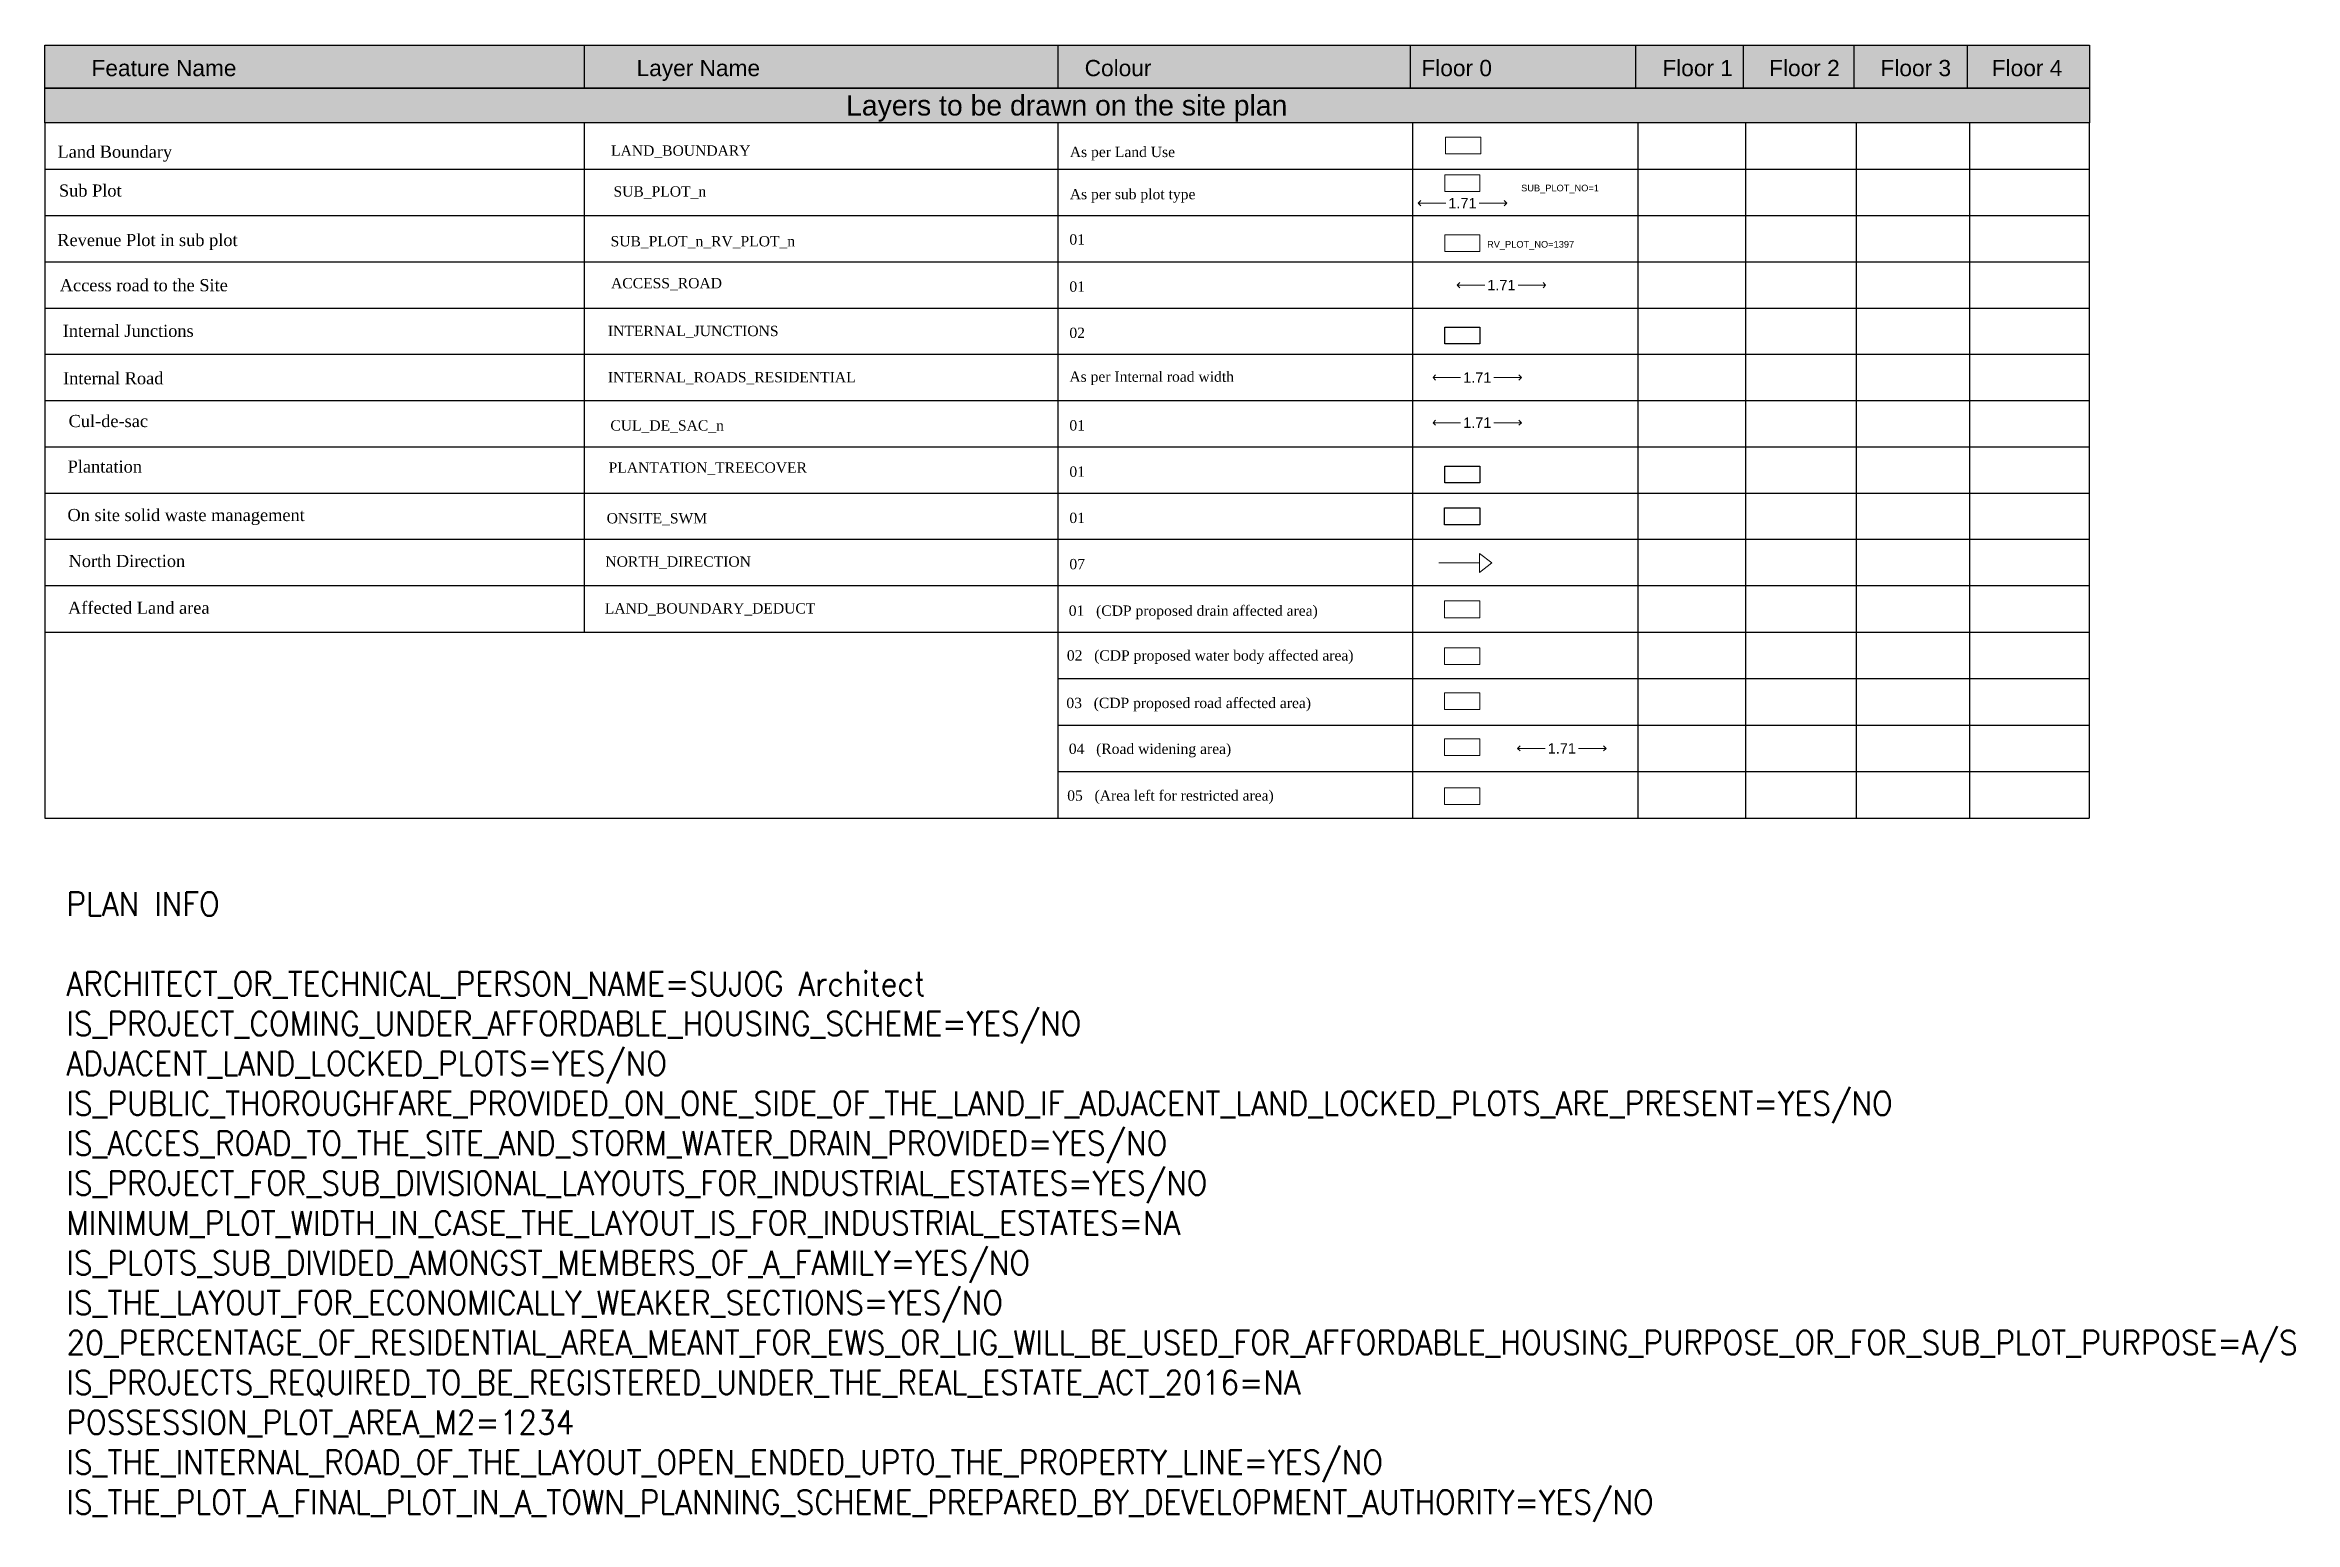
# Model space of a CAD drawing. Header units: metres. Extents: x -9445.2 to -9401.8, y 28819.8 to 28848.3.
import ezdxf

# ---------------------------------------------------------------- set-up
doc = ezdxf.new("R2010")
doc.units = ezdxf.units.M
doc.header["$PDMODE"] = 34
doc.header["$PDSIZE"] = -15
doc.linetypes.add('CONTINULUS', pattern=[0])
for name, color, linetype, lineweight in [('ACCESS_ROAD', 7, 'Continuous', 5), ('CUL_DE_SAC_5', 7, 'Continuous', 5), ('INTERNAL_ROADS_RESIDENTIAL', 7, 'Continuous', 5), ('LAND_BOUNDARY', 7, 'Continuous', 5), ('LAND_BOUNDARY_DEDUCT', 7, 'Continuous', 5), ('NORTH_DIRECTION', 7, 'Continuous', 5), ('ONSITE_SWM', 3, 'Continuous', 30), ('PLAN', 7, 'Continuous', 40), ('PLAN_INFO', 1, 'Continuous', 20), ('PLANTATION_TREECOVER', 3, 'Continuous', 30), ('SUB_PLOT_1', 7, 'Continuous', 5), ('SUB_PLOT_1_RV_PLOT_1', 7, 'Continuous', 5)]:
    doc.layers.add(name, color=color, linetype=linetype, lineweight=lineweight)
doc.layers.add('HATCH', color=7, linetype='Continuous')
doc.layers.add('INTERNAL_JUNCTIONS', color=7, linetype='Continuous')
doc.styles.add('Arial', font='arial.ttf', dxfattribs={"height": 0.2})
doc.styles.add('MtXpl_Georgia', font='georgiab.ttf')
doc.styles.get("Standard").update_dxf_attribs({"font": 'arial.ttf', "height": 0.25})
doc.styles.add('style2', font='arial.ttf', dxfattribs={"height": 0.3})
doc.dimstyles.new('INT DIM', dxfattribs={"dimtxt": 0.3, "dimasz": 0.1, "dimexe": 0.18, "dimexo": 0.0625, "dimgap": 0.09, "dimtad": 0, "dimzin": 0, "dimdsep": 46, "dimtxsty": 'style2', "dimblk": 'OPEN90', "dimcen": 0.09, "dimse1": 1, "dimse2": 1, "dimclrd": 250, "dimclrt": 256, "dimadec": 0, "dimazin": 0, "dimtfac": 1, "dimtofl": 0, "dimtmove": 0, "dimatfit": 3, "dimfxl": 1, "dimtolj": 1, "dimtzin": 0, "dimlwd": -1, "dimarcsym": 0})

# ---------------------------------------------------------------- blocks, each defined once
blk = doc.blocks.new('_Open90')
at = {"layer": 'PLAN', "color": 0, "lineweight": -2}
for p, q in [((0, 0), (-1, 0)), ((-0.5, 0.5), (0, 0)), ((0, 0), (-0.5, -0.5))]:
    blk.add_line(p, q, dxfattribs=at)
blk = doc.blocks.new('*D3')
at = {"layer": 'Defpoints', "color": 0}
for p in [(-9418.694086, 28845.230278), (-9416.988558, 28845.230278), (-9416.988558, 28845.219647)]:
    blk.add_point(p, dxfattribs=at)
at = {"layer": 'SUB_PLOT_1', "color": 250, "ltscale": 0.05}
for p, q in [((-9418.594086, 28845.219647), (-9418.162122, 28845.219647)), ((-9417.088558, 28845.219647), (-9417.520522, 28845.219647))]:
    blk.add_line(p, q, dxfattribs=at)
at = {"layer": 'SUB_PLOT_1', "color": 250, "xscale": 0.1, "yscale": 0.1, "zscale": 0.1, "rotation": 180}
blk.add_blockref('_Open90', (-9418.694086, 28845.219647), dxfattribs=at)
at = {"layer": 'SUB_PLOT_1', "color": 250, "xscale": 0.1, "yscale": 0.1, "zscale": 0.1}
blk.add_blockref('_Open90', (-9416.988558, 28845.219647), dxfattribs=at)
at = {"layer": 'SUB_PLOT_1', "linetype": 'CONTINULUS', "ltscale": 0.05, "insert": (-9417.841322, 28845.219647), "char_height": 0.2, "attachment_point": 5, "style": 'Arial'}
blk.add_mtext('\\A1;1.71', dxfattribs=at)
blk = doc.blocks.new('*D4')
at = {"layer": 'ACCESS_ROAD', "color": 250, "ltscale": 0.05}
for p, q in [((-9417.843579, 28843.641302), (-9417.411614, 28843.641302)), ((-9416.33805, 28843.641302), (-9416.770014, 28843.641302))]:
    blk.add_line(p, q, dxfattribs=at)
at = {"layer": 'Defpoints', "color": 0}
for p in [(-9417.943579, 28843.651934), (-9416.23805, 28843.651934), (-9416.23805, 28843.641302)]:
    blk.add_point(p, dxfattribs=at)
at = {"layer": 'ACCESS_ROAD', "color": 250, "xscale": 0.1, "yscale": 0.1, "zscale": 0.1, "rotation": 180}
blk.add_blockref('_Open90', (-9417.943579, 28843.641302), dxfattribs=at)
at = {"layer": 'ACCESS_ROAD', "color": 250, "xscale": 0.1, "yscale": 0.1, "zscale": 0.1}
blk.add_blockref('_Open90', (-9416.23805, 28843.641302), dxfattribs=at)
at = {"layer": 'ACCESS_ROAD', "linetype": 'CONTINULUS', "ltscale": 0.05, "insert": (-9417.090814, 28843.641302), "char_height": 0.2, "attachment_point": 5, "style": 'Arial'}
blk.add_mtext('\\A1;1.71', dxfattribs=at)
blk = doc.blocks.new('*D5')
at = {"layer": 'Defpoints', "color": 0}
for p in [(-9418.408954, 28841.869801), (-9416.703425, 28841.869801), (-9416.703425, 28841.859169)]:
    blk.add_point(p, dxfattribs=at)
at = {"layer": 'INTERNAL_ROADS_RESIDENTIAL', "color": 250, "ltscale": 0.05}
for p, q in [((-9418.308954, 28841.859169), (-9417.876989, 28841.859169)), ((-9416.803425, 28841.859169), (-9417.235389, 28841.859169))]:
    blk.add_line(p, q, dxfattribs=at)
at = {"layer": 'INTERNAL_ROADS_RESIDENTIAL', "color": 250, "xscale": 0.1, "yscale": 0.1, "zscale": 0.1, "rotation": 180}
blk.add_blockref('_Open90', (-9418.408954, 28841.859169), dxfattribs=at)
at = {"layer": 'INTERNAL_ROADS_RESIDENTIAL', "color": 250, "xscale": 0.1, "yscale": 0.1, "zscale": 0.1}
blk.add_blockref('_Open90', (-9416.703425, 28841.859169), dxfattribs=at)
at = {"layer": 'INTERNAL_ROADS_RESIDENTIAL', "linetype": 'CONTINULUS', "ltscale": 0.05, "insert": (-9417.556189, 28841.859169), "char_height": 0.2, "attachment_point": 5, "style": 'Arial'}
blk.add_mtext('\\A1;1.71', dxfattribs=at)
blk = doc.blocks.new('*D6')
at = {"layer": 'CUL_DE_SAC_5', "color": 250, "ltscale": 0.05}
for p, q in [((-9418.308954, 28840.990047), (-9417.876989, 28840.990047)), ((-9416.803425, 28840.990047), (-9417.235389, 28840.990047))]:
    blk.add_line(p, q, dxfattribs=at)
at = {"layer": 'Defpoints', "color": 0}
for p in [(-9418.408954, 28841.000678), (-9416.703425, 28841.000678), (-9416.703425, 28840.990047)]:
    blk.add_point(p, dxfattribs=at)
at = {"layer": 'CUL_DE_SAC_5', "color": 250, "xscale": 0.1, "yscale": 0.1, "zscale": 0.1, "rotation": 180}
blk.add_blockref('_Open90', (-9418.408954, 28840.990047), dxfattribs=at)
at = {"layer": 'CUL_DE_SAC_5', "color": 250, "xscale": 0.1, "yscale": 0.1, "zscale": 0.1}
blk.add_blockref('_Open90', (-9416.703425, 28840.990047), dxfattribs=at)
at = {"layer": 'CUL_DE_SAC_5', "linetype": 'CONTINULUS', "ltscale": 0.05, "insert": (-9417.556189, 28840.990047), "char_height": 0.2, "attachment_point": 5, "style": 'Arial'}
blk.add_mtext('\\A1;1.71', dxfattribs=at)
blk = doc.blocks.new('*D7')
at = {"layer": 'Defpoints', "color": 0}
for p in [(-9416.778543, 28834.724624), (-9415.073014, 28834.724624), (-9415.073014, 28834.713993)]:
    blk.add_point(p, dxfattribs=at)
at = {"layer": 'LAND_BOUNDARY_DEDUCT', "color": 250, "ltscale": 0.05}
for p, q in [((-9416.678543, 28834.713993), (-9416.246579, 28834.713993)), ((-9415.173014, 28834.713993), (-9415.604979, 28834.713993))]:
    blk.add_line(p, q, dxfattribs=at)
at = {"layer": 'LAND_BOUNDARY_DEDUCT', "color": 250, "xscale": 0.1, "yscale": 0.1, "zscale": 0.1, "rotation": 180}
blk.add_blockref('_Open90', (-9416.778543, 28834.713993), dxfattribs=at)
at = {"layer": 'LAND_BOUNDARY_DEDUCT', "color": 250, "xscale": 0.1, "yscale": 0.1, "zscale": 0.1}
blk.add_blockref('_Open90', (-9415.073014, 28834.713993), dxfattribs=at)
at = {"layer": 'LAND_BOUNDARY_DEDUCT', "linetype": 'CONTINULUS', "ltscale": 0.05, "insert": (-9415.925779, 28834.713993), "char_height": 0.2, "attachment_point": 5, "style": 'Arial'}
blk.add_mtext('\\A1;1.71', dxfattribs=at)

msp = doc.modelspace()

# ---------------------------------------------------------------- hatches: boundary and pattern name
h = msp.add_hatch(color=244)
h.dxf.hatch_style = 1
h.paths.add_polyline_path([(-9445.164, 28848.267), (-9445.164, 28847.434), (-9434.77, 28847.434), (-9434.77, 28848.267)], flags=17)
h.paths.add_polyline_path([(-9434.77, 28848.267), (-9434.77, 28847.434), (-9425.638, 28847.434), (-9425.638, 28848.267)], flags=17)
h.paths.add_polyline_path([(-9421.768, 28847.434), (-9421.768, 28848.267), (-9425.638, 28848.267), (-9425.638, 28847.434)], flags=17)
h.paths.add_polyline_path([(-9421.768, 28848.267), (-9421.768, 28847.434), (-9419.507, 28847.434), (-9419.507, 28848.267)], flags=17)
h.paths.add_polyline_path([(-9419.507, 28848.267), (-9419.507, 28847.434), (-9417.427, 28847.434), (-9417.427, 28848.267)], flags=17)
h.paths.add_polyline_path([(-9417.427, 28848.267), (-9417.427, 28847.434), (-9415.346, 28847.434), (-9415.346, 28848.267)], flags=17)
h.paths.add_polyline_path([(-9413.214, 28848.267), (-9415.346, 28848.267), (-9415.346, 28847.434), (-9413.214, 28847.434)], flags=17)
h.paths.add_polyline_path([(-9411.032, 28848.267), (-9413.214, 28848.267), (-9413.214, 28847.434), (-9411.032, 28847.434)], flags=17)
h.paths.add_polyline_path([(-9408.52, 28848.267), (-9411.032, 28848.267), (-9411.032, 28847.434), (-9408.52, 28847.434)], flags=17)
h.paths.add_polyline_path([(-9405.752, 28847.434), (-9405.752, 28848.267), (-9408.52, 28848.267), (-9408.52, 28847.434)])
at = {"layer": 'HATCH', "linetype": 'CONTINULUS', "ltscale": 0.05}
h = msp.add_hatch(color=241, dxfattribs=at)
h.dxf.hatch_style = 1
h.paths.add_polyline_path([(-9445.164, 28847.434), (-9445.164, 28846.765), (-9405.753, 28846.765), (-9405.753, 28847.434)])

# ---------------------------------------------------------------- linework, layer by layer
for p, q in [((-9434.77, 28848.267), (-9434.77, 28847.434)), ((-9425.638, 28848.267), (-9425.638, 28847.432)), ((-9418.851, 28848.267), (-9418.851, 28847.434)), ((-9414.509, 28848.267), (-9414.509, 28847.434)), ((-9412.429, 28848.267), (-9412.429, 28847.434)), ((-9410.297, 28848.267), (-9410.297, 28847.434)), ((-9408.115, 28848.267), (-9408.115, 28847.434)), ((-9445.164, 28846.765), (-9445.164, 28833.371)), ((-9434.77, 28846.765), (-9434.77, 28836.951)), ((-9425.638, 28846.765), (-9425.638, 28833.371)), ((-9418.805, 28846.765), (-9418.805, 28833.371)), ((-9414.463, 28846.765), (-9414.463, 28833.371)), ((-9412.383, 28846.765), (-9412.383, 28833.371)), ((-9410.251, 28846.765), (-9410.251, 28833.371)), ((-9408.069, 28846.765), (-9408.069, 28833.371)), ((-9405.759, 28846.765), (-9405.759, 28833.371)), ((-9445.164, 28845.874), (-9405.759, 28845.874)), ((-9445.164, 28844.982), (-9405.759, 28844.982)), ((-9445.164, 28844.091), (-9405.759, 28844.091)), ((-9445.164, 28843.199), (-9405.759, 28843.199)), ((-9445.164, 28842.308), (-9405.759, 28842.308)), ((-9445.164, 28841.416), (-9405.759, 28841.416)), ((-9445.164, 28840.525), (-9405.759, 28840.525)), ((-9445.164, 28839.633), (-9405.759, 28839.633)), ((-9445.164, 28838.742), (-9405.759, 28838.742)), ((-9445.164, 28837.85), (-9405.759, 28837.85)), ((-9445.164, 28836.951), (-9405.759, 28836.951)), ((-9445.164, 28836.951), (-9405.759, 28836.951)), ((-9425.638, 28836.06), (-9405.759, 28836.06)), ((-9425.638, 28835.161), (-9405.759, 28835.161)), ((-9425.638, 28834.27), (-9405.759, 28834.27)), ((-9445.164, 28833.371), (-9405.759, 28833.371))]:
    msp.add_line(p, q)
for points in [[(-9445.164, 28848.267), (-9405.752, 28848.267), (-9405.752, 28847.434), (-9445.164, 28847.434), (-9445.164, 28848.267)], [(-9445.164, 28847.434), (-9405.753, 28847.434), (-9405.753, 28846.765), (-9445.164, 28846.765), (-9445.164, 28847.434)]]:
    msp.add_lwpolyline(points, close=True)
at = {"layer": 'INTERNAL_JUNCTIONS', "color": 2, "linetype": 'CONTINULUS', "ltscale": 0.05}
msp.add_lwpolyline([(-9418.184, 28842.829), (-9417.505, 28842.829), (-9417.505, 28842.506), (-9418.184, 28842.506)], close=True, dxfattribs=at)
at = {"layer": 'LAND_BOUNDARY', "color": 1, "linetype": 'CONTINULUS', "ltscale": 0.05}
msp.add_lwpolyline([(-9418.167, 28846.492), (-9417.488, 28846.492), (-9417.488, 28846.169), (-9418.167, 28846.169)], close=True, dxfattribs=at)
at = {"layer": 'LAND_BOUNDARY_DEDUCT', "color": 1, "ltscale": 0.5}
msp.add_lwpolyline([(-9418.189, 28837.554), (-9417.509, 28837.554), (-9417.509, 28837.231), (-9418.189, 28837.231)], close=True, dxfattribs=at)
at = {"layer": 'LAND_BOUNDARY_DEDUCT', "color": 2, "ltscale": 0.5}
msp.add_lwpolyline([(-9418.189, 28836.65), (-9417.509, 28836.65), (-9417.509, 28836.327), (-9418.189, 28836.327)], close=True, dxfattribs=at)
at = {"layer": 'LAND_BOUNDARY_DEDUCT', "color": 3, "ltscale": 0.5}
msp.add_lwpolyline([(-9418.189, 28835.786), (-9417.509, 28835.786), (-9417.509, 28835.463), (-9418.189, 28835.463)], close=True, dxfattribs=at)
at = {"layer": 'LAND_BOUNDARY_DEDUCT', "color": 4, "ltscale": 0.5}
msp.add_lwpolyline([(-9418.189, 28834.899), (-9417.509, 28834.899), (-9417.509, 28834.576), (-9418.189, 28834.576)], close=True, dxfattribs=at)
at = {"layer": 'LAND_BOUNDARY_DEDUCT', "color": 5, "ltscale": 0.5}
msp.add_lwpolyline([(-9418.189, 28833.955), (-9417.509, 28833.955), (-9417.509, 28833.632), (-9418.189, 28833.632)], close=True, dxfattribs=at)
at = {"layer": 'NORTH_DIRECTION', "color": 7, "linetype": 'CONTINULUS', "ltscale": 0.05}
msp.add_line((-9418.297, 28838.286), (-9417.512, 28838.286), dxfattribs=at)
msp.add_lwpolyline([(-9417.278, 28838.286), (-9417.512, 28838.103), (-9417.512, 28838.286), (-9417.512, 28838.468)], close=True, dxfattribs=at)
at = {"layer": 'ONSITE_SWM', "color": 1, "linetype": 'CONTINULUS', "ltscale": 0.05}
msp.add_lwpolyline([(-9418.189, 28839.346), (-9417.509, 28839.346), (-9417.509, 28839.023), (-9418.189, 28839.023)], close=True, dxfattribs=at)
at = {"layer": 'PLANTATION_TREECOVER', "color": 1, "linetype": 'CONTINULUS', "ltscale": 0.05}
msp.add_lwpolyline([(-9418.184, 28840.155), (-9417.505, 28840.155), (-9417.505, 28839.832), (-9418.184, 28839.832)], close=True, dxfattribs=at)
at = {"layer": 'SUB_PLOT_1', "color": 6, "linetype": 'CONTINULUS', "ltscale": 0.05}
msp.add_lwpolyline([(-9418.184, 28845.768), (-9417.505, 28845.768), (-9417.505, 28845.445), (-9418.184, 28845.445)], close=True, dxfattribs=at)
at = {"layer": 'SUB_PLOT_1_RV_PLOT_1', "color": 1, "linetype": 'CONTINULUS', "ltscale": 0.05}
msp.add_lwpolyline([(-9418.184, 28844.612), (-9417.505, 28844.612), (-9417.505, 28844.289), (-9418.184, 28844.289)], close=True, dxfattribs=at)

# ---------------------------------------------------------------- texts
at = {"linetype": 'CONTINULUS', "style": 'MtXpl_Georgia'}
for s, height, p in [('Land Boundary', 0.23406, (-9444.923, 28846.095)), ('LAND_BOUNDARY', 0.19901, (-9434.253, 28846.134)), ('As per Land Use', 0.19901, (-9425.41, 28846.108)), ('Sub Plot', 0.2341, (-9444.895, 28845.346)), ('SUB_PLOT_n', 0.199, (-9434.206, 28845.346)), ('As per sub plot type', 0.19901, (-9425.41, 28845.295)), ('Revenue Plot in sub plot', 0.23406, (-9444.927, 28844.393)), ('SUB_PLOT_n_RV_PLOT_n', 0.19901, (-9434.262, 28844.387)), ('01', 0.199, (-9425.418, 28844.421)), ('Access road to the Site', 0.23406, (-9444.879, 28843.522)), ('ACCESS_ROAD', 0.19901, (-9434.253, 28843.579)), ('01', 0.199, (-9425.418, 28843.513)), ('Internal Junctions', 0.23406, (-9444.821, 28842.643)), ('INTERNAL_JUNCTIONS ', 0.19901, (-9434.314, 28842.658)), ('02', 0.199, (-9425.418, 28842.622)), ('Internal Road ', 0.23406, (-9444.815, 28841.729)), ('INTERNAL_ROADS_RESIDENTIAL', 0.19901, (-9434.314, 28841.767)), ('As per Internal road width', 0.19901, (-9425.418, 28841.778)), ('Cul-de-sac ', 0.23406, (-9444.709, 28840.905)), ('CUL_DE_SAC_n', 0.19901, (-9434.266, 28840.837)), ('01', 0.199, (-9425.418, 28840.839)), ('Plantation ', 0.23406, (-9444.728, 28840.027)), ('PLANTATION_TREECOVER', 0.19901, (-9434.3, 28840.026)), ('01', 0.199, (-9425.418, 28839.947)), ('On site solid waste management ', 0.23406, (-9444.731, 28839.094)), ('ONSITE_SWM', 0.199, (-9434.338, 28839.049)), ('01', 0.199, (-9425.418, 28839.056)), ('North Direction', 0.23406, (-9444.71, 28838.208)), ('NORTH_DIRECTION', 0.19901, (-9434.362, 28838.214)), ('07', 0.199, (-9425.418, 28838.165)), ('Affected Land area', 0.23406, (-9444.72, 28837.307)), ('LAND_BOUNDARY_DEDUCT', 0.19901, (-9434.373, 28837.312)), ('01   (CDP proposed drain affected area)   ', 0.19901, (-9425.43, 28837.268)), ('02   (CDP proposed water body affected area)', 0.19901, (-9425.467, 28836.406)), ('03   (CDP proposed road affected area)  ', 0.19901, (-9425.476, 28835.49)), ('04   (Road widening area)', 0.19901, (-9425.429, 28834.606)), ('05   (Area left for restricted area)   ', 0.19901, (-9425.46, 28833.706))]:
    msp.add_text(s, height=height, dxfattribs=at).set_placement(p)
at = {"color": 18, "attachment_point": 1}
for s, insert, char_height in [('{\\C256;Feature Name}', (-9444.267, 28847.98), 0.31294), ('{\\C256;Layer Name}', (-9433.761, 28847.98), 0.31294), ('{\\C256;Colour}', (-9425.124, 28847.98), 0.31294), ('{\\C256;Floor 0}', (-9418.633, 28847.98), 0.31294), ('{\\C256;Floor 1}', (-9413.989, 28847.98), 0.31294), ('{\\C256;Floor 2}', (-9411.93, 28847.98), 0.31294), ('{\\C256;Floor 3}', (-9409.784, 28847.98), 0.31294), ('{\\C256;Floor 4}', (-9407.639, 28847.98), 0.31294), ('Layers to be drawn on the site plan', (-9429.722, 28847.3), 0.39118)]:
    msp.add_mtext_dynamic_manual_height_columns(s, width=11.88863, gutter_width=1.633, heights=[0], dxfattribs=dict(at, insert=insert, char_height=char_height))
at = {"layer": 'PLAN_INFO', "linetype": 'Continuous', "insert": (-9444.749, 28831.945), "char_height": 0.460857, "attachment_point": 1, "style": 'style2'}
msp.add_mtext_dynamic_manual_height_columns('{\\Fstandard|c0;PLAN INFO\\P\\PARCHITECT_OR_TECHNICAL_PERSON_NAME=SUJOG Architect\\PIS_PROJECT_COMING_UNDER_AFFORDABLE_HOUSING_SCHEME=YES/NO\\PADJACENT_LAND_LOCKED_PLOTS=YES/NO\\PIS_PUBLIC_THOROUGHFARE_PROVIDED_ON_ONE_SIDE_OF_THE_LAND_IF_ADJACENT_LAND_LOCKED_PLOTS_ARE_PRESENT=YES/NO\\PIS_ACCES_ROAD_TO_THE_SITE_AND_STORM_WATER_DRAIN_PROVIDED=YES/NO\\PIS_PROJECT_FOR_SUB_DIVISIONAL_LAYOUTS_FOR_INDUSTRIAL_ESTATES=YES/NO\\PMINIMUM_PLOT_WIDTH_IN_CASE_THE_LAYOUT_IS_FOR_INDUSTRIAL_ESTATES=NA\\PIS_PLOTS_SUB_DIVIDED_AMONGST_MEMBERS_OF_A_FAMILY=YES/NO\\PIS_THE_LAYOUT_FOR_ECONOMICALLY_WEAKER_SECTIONS=YES/NO\\P20_PERCENTAGE_OF_RESIDENTIAL_AREA_MEANT_FOR_EWS_OR_LIG_WILL_BE_USED_FOR_AFFORDABLE_HOUSING_PURPOSE_OR_FOR_SUB_PLOT_PURPOSE=A/S\\PIS_PROJECTS_REQUIRED_TO_BE_REGISTERED_UNDER_THE_REAL_ESTATE_ACT_2016=NA\\PPOSSESSION_PLOT_AREA_M2=1234\\PIS_THE_INTERNAL_ROAD_OF_THE_LAYOUT_OPEN_ENDED_UPTO_THE_PROPERTY_LINE=YES/NO\\PIS_THE_PLOT_A_FINAL_PLOT_IN_A_TOWN_PLANNING_SCHEME_PREPARED_BY_DEVELOPMENT_AUTHORITY=YES/NO}', width=218.38208, gutter_width=12.096, heights=[0], dxfattribs=at)
at = {"layer": 'SUB_PLOT_1', "color": 6, "linetype": 'CONTINULUS', "ltscale": 0.05, "insert": (-9416.711, 28845.411), "char_height": 0.12755, "attachment_point": 7, "style": 'Arial'}
msp.add_mtext_dynamic_manual_height_columns('SUB_PLOT_NO=1', width=5.65873, gutter_width=1, heights=[0], dxfattribs=at)
at = {"layer": 'SUB_PLOT_1_RV_PLOT_1', "color": 1, "linetype": 'CONTINULUS', "ltscale": 0.05, "insert": (-9417.367, 28844.326), "char_height": 0.12755, "attachment_point": 7, "style": 'Arial'}
msp.add_mtext_dynamic_manual_height_columns('RV_PLOT_NO=1397', width=5.65873, gutter_width=1, heights=[0], dxfattribs=at)

# ---------------------------------------------------------------- dimensions: what is measured, and where the dimension line sits
at = {"layer": 'ACCESS_ROAD', "color": 1, "linetype": 'CONTINULUS', "ltscale": 0.05}
dim = msp.add_linear_dim(base=(-9416.238, 28843.641), p1=(-9417.944, 28843.652), p2=(-9416.238, 28843.652), dimstyle='INT DIM', override={"dimtxt": 0.2, "dimtxsty": 'Arial'}, dxfattribs=at)
dim.commit()
dim.dimension.update_dxf_attribs({"geometry": '*D4', "text_midpoint": (-9417.091, 28843.641)})
at = {"layer": 'CUL_DE_SAC_5', "color": 1, "linetype": 'CONTINULUS', "ltscale": 0.05}
dim = msp.add_linear_dim(base=(-9416.703, 28840.99), p1=(-9418.409, 28841.001), p2=(-9416.703, 28841.001), dimstyle='INT DIM', override={"dimtxt": 0.2, "dimtxsty": 'Arial'}, dxfattribs=at)
dim.commit()
dim.dimension.update_dxf_attribs({"geometry": '*D6', "text_midpoint": (-9417.556, 28840.99)})
at = {"layer": 'INTERNAL_ROADS_RESIDENTIAL', "color": 2, "linetype": 'CONTINULUS', "ltscale": 0.05}
dim = msp.add_linear_dim(base=(-9416.703, 28841.859), p1=(-9418.409, 28841.87), p2=(-9416.703, 28841.87), dimstyle='INT DIM', override={"dimtxt": 0.2, "dimtxsty": 'Arial'}, dxfattribs=at)
dim.commit()
dim.dimension.update_dxf_attribs({"geometry": '*D5', "text_midpoint": (-9417.556, 28841.859)})
at = {"layer": 'LAND_BOUNDARY_DEDUCT', "color": 4, "linetype": 'CONTINULUS', "ltscale": 0.05}
dim = msp.add_linear_dim(base=(-9415.073, 28834.714), p1=(-9416.779, 28834.725), p2=(-9415.073, 28834.725), dimstyle='INT DIM', override={"dimtxt": 0.2, "dimtxsty": 'Arial'}, dxfattribs=at)
dim.commit()
dim.dimension.update_dxf_attribs({"geometry": '*D7', "text_midpoint": (-9415.926, 28834.714)})
at = {"layer": 'SUB_PLOT_1', "color": 6, "linetype": 'CONTINULUS', "ltscale": 0.05}
dim = msp.add_linear_dim(base=(-9416.9886, 28845.2196), p1=(-9418.6941, 28845.2303), p2=(-9416.9886, 28845.2303), dimstyle='INT DIM', override={"dimtxt": 0.2, "dimtxsty": 'Arial'}, dxfattribs=at)
dim.commit()
dim.dimension.update_dxf_attribs({"geometry": '*D3', "text_midpoint": (-9417.8413, 28845.2196)})

doc.saveas('drawing.dxf')
